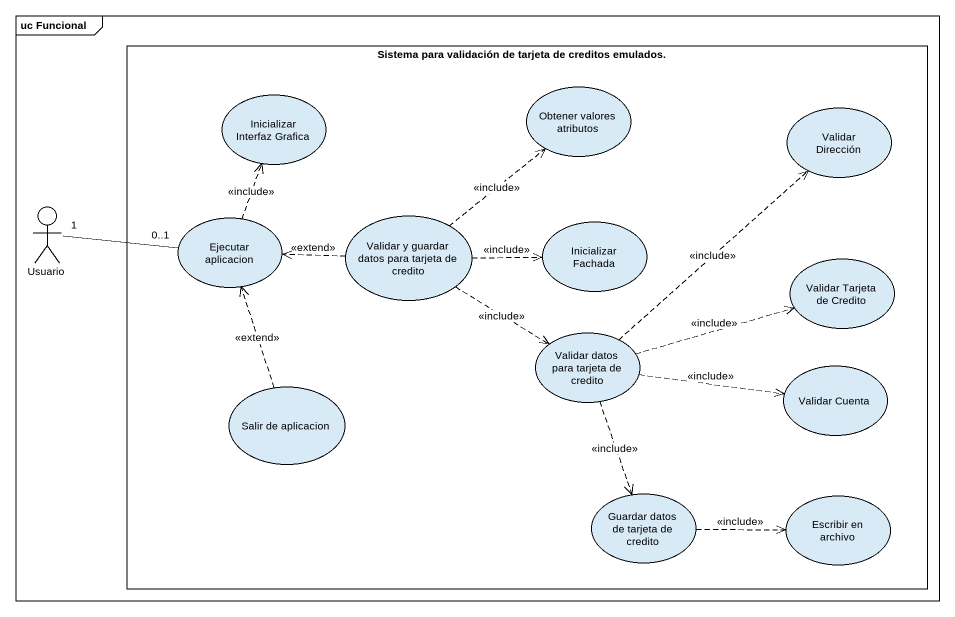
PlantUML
@startuml
mainframe uc Funcional
rectangle "Sistema para validación de tarjeta de creditos emulados." as Sistema_para_validación_de {
  usecase "Inicializar Interfaz Grafica" as Inicializar_Interfaz_Grafica
  usecase "Obtener valores atributos" as Obtener_valores_atributos
  usecase "Validar Dirección" as Validar_Dirección
  usecase "Ejecutar aplicacion" as Ejecutar_aplicacion
  usecase "Validar y guardar datos para tarjeta de credito" as Validar_y_guardar_datos
  usecase "Inicializar Fachada" as Inicializar_Fachada
  usecase "Validar Tarjeta de Credito" as Validar_Tarjeta_de_Credito
  usecase "Validar datos para tarjeta de credito" as Validar_datos_para_tarjeta
  usecase "Validar Cuenta" as Validar_Cuenta
  usecase "Salir de aplicacion" as Salir_de_aplicacion
  usecase "Guardar datos de tarjeta de credito" as Guardar_datos_de_tarjeta_de
  usecase "Escribir en archivo" as Escribir_en_archivo
}
actor Usuario
Usuario "1" -right- "0..1" Ejecutar_aplicacion
Ejecutar_aplicacion .up.> Inicializar_Interfaz_Grafica : <<include>>
Validar_y_guardar_datos .up.> Obtener_valores_atributos : <<include>>
Validar_y_guardar_datos .left.> Ejecutar_aplicacion : <<extend>>
Validar_y_guardar_datos .right.> Inicializar_Fachada : <<include>>
Validar_y_guardar_datos ..> Validar_datos_para_tarjeta : <<include>>
Validar_datos_para_tarjeta .up.> Validar_Dirección : <<include>>
Validar_datos_para_tarjeta .right.> Validar_Tarjeta_de_Credito : <<include>>
Validar_datos_para_tarjeta .right.> Validar_Cuenta : <<include>>
Validar_datos_para_tarjeta ..> Guardar_datos_de_tarjeta_de : <<include>>
Salir_de_aplicacion .up.> Ejecutar_aplicacion : <<extend>>
Guardar_datos_de_tarjeta_de .right.> Escribir_en_archivo : <<include>>
@enduml
